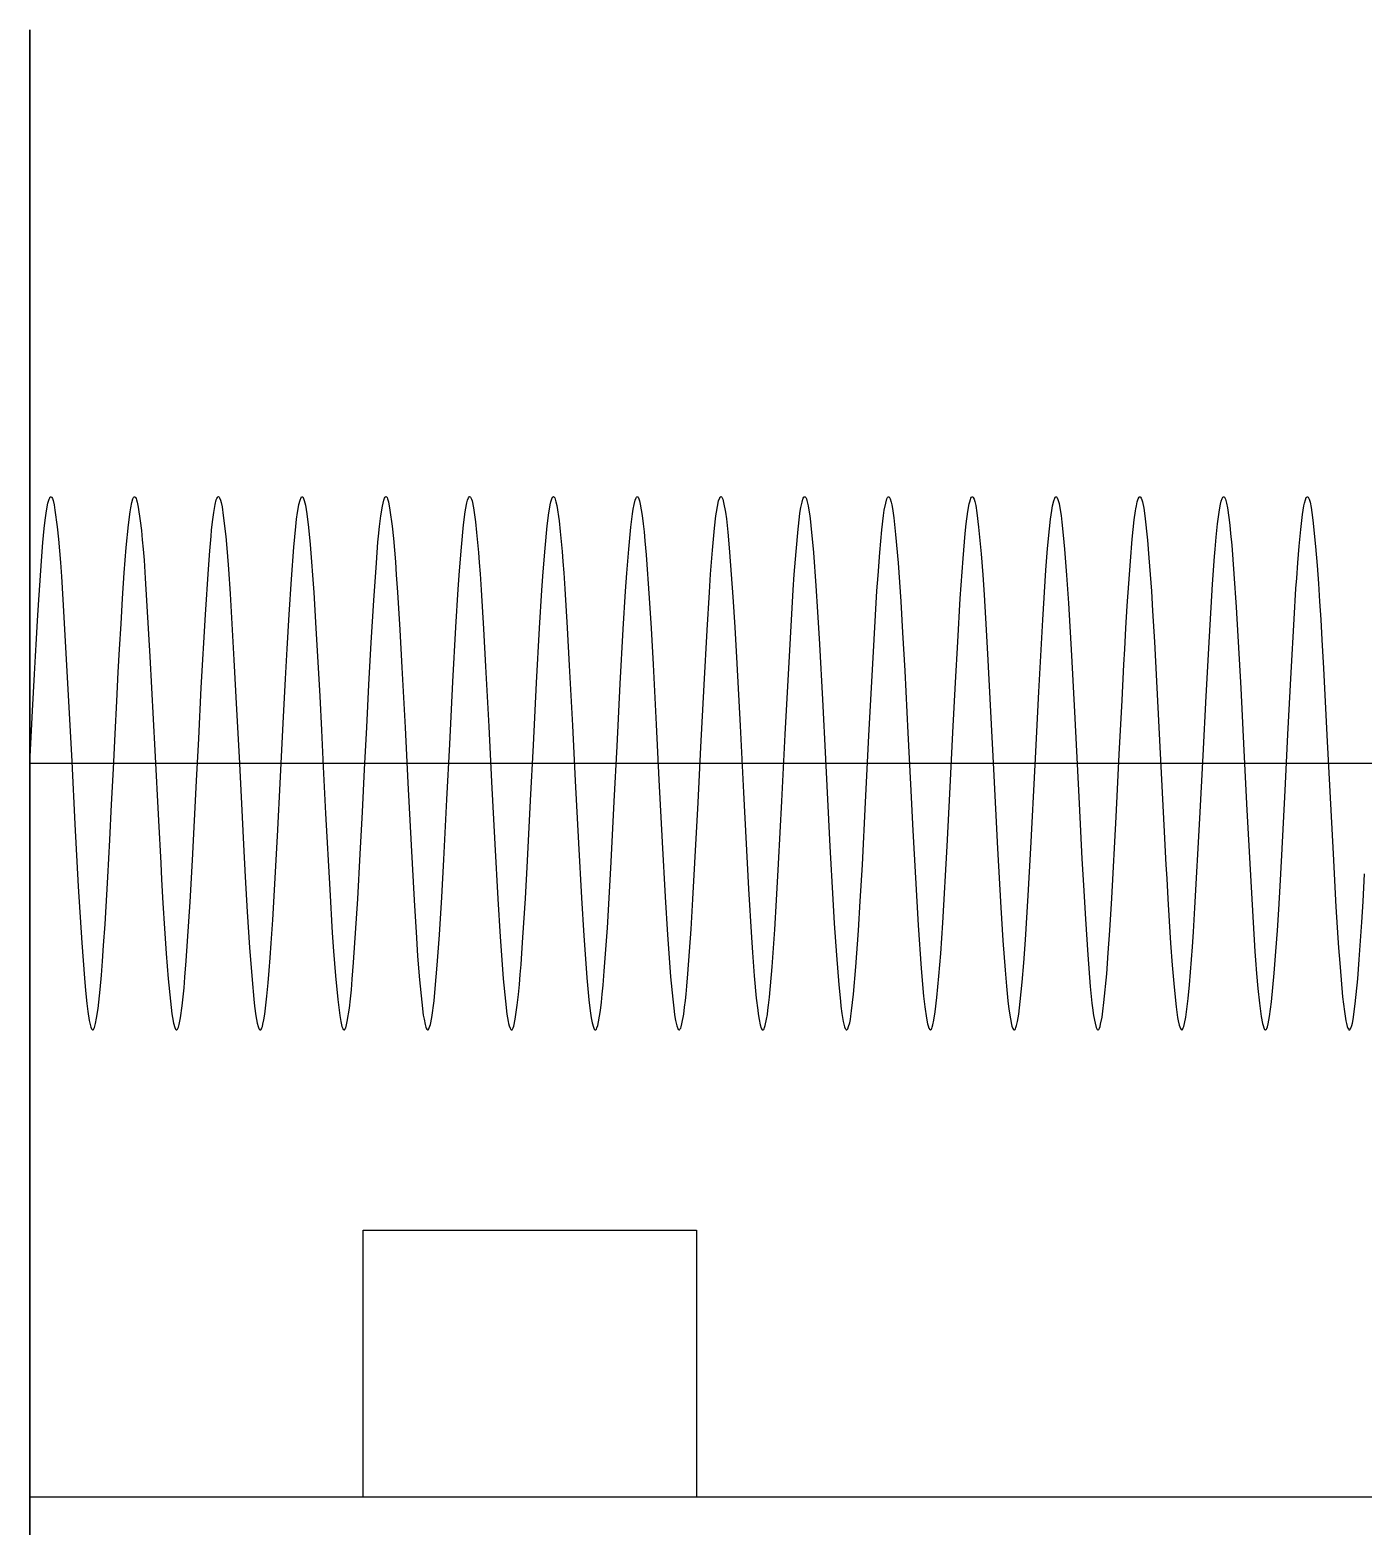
# Model space of a CAD drawing. Extents: x -1 to 557, y 51 to 285.
# Drawn here: x 493.33 to 514.67, y 260.69 to 284.63 of the extents above; entities that cross this region are included whole.
import ezdxf

# ---------------------------------------------------------------- set-up
doc = ezdxf.new("R2010")
doc.units = 0

msp = doc.modelspace()

# ---------------------------------------------------------------- linework, layer by layer
for p, q in [((493.335, 237.696), (493.335, 284.629)), ((493.335, 284.629), (493.335, 272.896)), ((493.6017, 276.937137), (493.623149, 277.05617)), ((493.623149, 277.05617), (493.635284, 277.104323)), ((493.635284, 277.104323), (493.641211, 277.121312)), ((493.641211, 277.121312), (493.651371, 277.144285)), ((493.651371, 277.144285), (493.660402, 277.157437)), ((493.660402, 277.157437), (493.664635, 277.160372)), ((493.664635, 277.160372), (493.672538, 277.161219)), ((493.672538, 277.161219), (493.680722, 277.156788)), ((493.680722, 277.156788), (493.687213, 277.148265)), ((493.687213, 277.148265), (493.693986, 277.134662)), ((493.693986, 277.134662), (493.706404, 277.098275)), ((493.706404, 277.098275), (493.722209, 277.031789)), ((493.722209, 277.031789), (493.73632, 276.947526)), ((493.73632, 276.947526), (493.772134, 276.676977)), ((494.938698, 276.920169), (494.949423, 276.985109)), ((494.949423, 276.985109), (494.966921, 277.070278)), ((494.966921, 277.070278), (494.983572, 277.125373)), ((494.983572, 277.125373), (494.992603, 277.146145)), ((494.992603, 277.146145), (495.002481, 277.158929)), ((495.002481, 277.158929), (495.006714, 277.161469)), ((495.006714, 277.161469), (495.013769, 277.16163)), ((495.013769, 277.16163), (495.019696, 277.158159)), ((495.019696, 277.158159), (495.026187, 277.150228)), ((495.026187, 277.150228), (495.035783, 277.132053)), ((495.035783, 277.132053), (495.042838, 277.112354)), ((495.042838, 277.112354), (495.052998, 277.074745)), ((495.052998, 277.074745), (495.069085, 276.992638)), ((495.069085, 276.992638), (495.101032, 276.777653)), ((496.277729, 276.907474), (496.300024, 277.037254)), ((496.300024, 277.037254), (496.317804, 277.109903)), ((496.317804, 277.109903), (496.32486, 277.129884)), ((496.32486, 277.129884), (496.335302, 277.150797)), ((496.335302, 277.150797), (496.343486, 277.159264)), ((496.343486, 277.159264), (496.350542, 277.161804)), ((496.350542, 277.161804), (496.358162, 277.159828)), ((496.358162, 277.159828), (496.363242, 277.154664)), ((496.363242, 277.154664), (496.369733, 277.143516)), ((496.369733, 277.143516), (496.385255, 277.105066)), ((496.385255, 277.105066), (496.395133, 277.06845)), ((496.395133, 277.06845), (496.40868, 277.000948)), ((496.40868, 277.000948), (496.429846, 276.858338)), ((497.617464, 276.910245), (497.625931, 276.964678)), ((497.625931, 276.964678), (497.640042, 277.037471)), ((497.640042, 277.037471), (497.65754, 277.106943)), ((497.65754, 277.106943), (497.673062, 277.1467)), ((497.673062, 277.1467), (497.681247, 277.157226)), ((497.681247, 277.157226), (497.69056, 277.161178)), ((497.69056, 277.161178), (497.700156, 277.157678)), ((497.700156, 277.157678), (497.708058, 277.148421)), ((497.708058, 277.148421), (497.715396, 277.133548)), ((497.715396, 277.133548), (497.725838, 277.10282)), ((497.725838, 277.10282), (497.743618, 277.027656)), ((497.743618, 277.027656), (497.767042, 276.886844)), ((498.950484, 276.853261), (498.975037, 277.008503)), ((498.975037, 277.008503), (498.997897, 277.108356)), ((498.997897, 277.108356), (499.00975, 277.14043)), ((499.00975, 277.14043), (499.018499, 277.154823)), ((499.018499, 277.154823), (499.025837, 277.160694)), ((499.025837, 277.160694), (499.03261, 277.162105)), ((499.03261, 277.162105), (499.039383, 277.159283)), ((499.039383, 277.159283), (499.044181, 277.154344)), ((499.044181, 277.154344), (499.049543, 277.146131)), ((499.049543, 277.146131), (499.057446, 277.128323)), ((499.057446, 277.128323), (499.071557, 277.080164)), ((499.071557, 277.080164), (499.096675, 276.948152)), ((499.096675, 276.948152), (499.13167, 276.688319)), ((500.299816, 276.917963), (500.308847, 276.975626)), ((500.308847, 276.975626), (500.319853, 277.035412)), ((500.319853, 277.035412), (500.326627, 277.065663)), ((500.326627, 277.065663), (500.337916, 277.10575)), ((500.337916, 277.10575), (500.352309, 277.142332)), ((500.352309, 277.142332), (500.365291, 277.159632)), ((500.365291, 277.159632), (500.370935, 277.16189)), ((500.370935, 277.16189), (500.379402, 277.159632)), ((500.379402, 277.159632), (500.385611, 277.153705)), ((500.385611, 277.153705), (500.392102, 277.143432)), ((500.392102, 277.143432), (500.400851, 277.123056)), ((500.400851, 277.123056), (500.409318, 277.094487)), ((500.409318, 277.094487), (500.43246, 276.982465)), ((500.43246, 276.982465), (500.46531, 276.756919)), ((501.637717, 276.90143), (501.646748, 276.961538)), ((501.646748, 276.961538), (501.65973, 277.032412)), ((501.65973, 277.032412), (501.670173, 277.07772)), ((501.670173, 277.07772), (501.685695, 277.126931)), ((501.685695, 277.126931), (501.699524, 277.154899)), ((501.699524, 277.154899), (501.706579, 277.160685)), ((501.706579, 277.160685), (501.712224, 277.161814)), ((501.712224, 277.161814), (501.719844, 277.158992)), ((501.719844, 277.158992), (501.726335, 277.152275)), ((501.726335, 277.152275), (501.732544, 277.141748)), ((501.732544, 277.141748), (501.74101, 277.121174)), ((501.74101, 277.121174), (501.753146, 277.079602)), ((501.753146, 277.079602), (501.764717, 277.022162)), ((501.764717, 277.022162), (501.802676, 276.776073)), ((502.975647, 276.887385), (502.986936, 276.959267)), ((502.986936, 276.959267), (503.001894, 277.038207)), ((503.001894, 277.038207), (503.019392, 277.1076)), ((503.019392, 277.1076), (503.033785, 277.144848)), ((503.033785, 277.144848), (503.039429, 277.153823)), ((503.039429, 277.153823), (503.048461, 277.16085)), ((503.048461, 277.16085), (503.054669, 277.161697)), ((503.054669, 277.161697), (503.061161, 277.158761)), ((503.061161, 277.158761), (503.066241, 277.153004)), ((503.066241, 277.153004), (503.072449, 277.141602)), ((503.072449, 277.141602), (503.089101, 277.096783)), ((503.089101, 277.096783), (503.101518, 277.04265)), ((503.101518, 277.04265), (503.133014, 276.858709)), ((504.320182, 276.911695), (504.335704, 277.002472)), ((504.335704, 277.002472), (504.356024, 277.092495)), ((504.356024, 277.092495), (504.37465, 277.144994)), ((504.37465, 277.144994), (504.382835, 277.157327)), ((504.382835, 277.157327), (504.388762, 277.161334)), ((504.388762, 277.161334), (504.393559, 277.161899)), ((504.393559, 277.161899), (504.400333, 277.159359)), ((504.400333, 277.159359), (504.407388, 277.152303)), ((504.407388, 277.152303), (504.413597, 277.141805)), ((504.413597, 277.141805), (504.422064, 277.120525)), ((504.422064, 277.120525), (504.435328, 277.070843)), ((504.435328, 277.070843), (504.465244, 276.915514)), ((505.657462, 276.895251), (505.67242, 276.986149)), ((505.67242, 276.986149), (505.690482, 277.074183)), ((505.690482, 277.074183), (505.704876, 277.124102)), ((505.704876, 277.124102), (505.71052, 277.137818)), ((505.71052, 277.137818), (505.718422, 277.151844)), ((505.718422, 277.151844), (505.724349, 277.158138)), ((505.724349, 277.158138), (505.73338, 277.16144)), ((505.73338, 277.16144), (505.741565, 277.158364)), ((505.741565, 277.158364), (505.749467, 277.149333)), ((505.749467, 277.149333), (505.759345, 277.129238)), ((505.759345, 277.129238), (505.768376, 277.100906)), ((505.768376, 277.100906), (505.789542, 277.013031)), ((505.789542, 277.013031), (505.801113, 276.94766)), ((505.801113, 276.94766), (505.810427, 276.885382)), ((506.993868, 276.859128), (507.00685, 276.945564)), ((507.00685, 276.945564), (507.028581, 277.057787)), ((507.028581, 277.057787), (507.048619, 277.12976)), ((507.048619, 277.12976), (507.056804, 277.147963)), ((507.056804, 277.147963), (507.06273, 277.15595)), ((507.06273, 277.15595), (507.06781, 277.159929)), ((507.06781, 277.159929), (507.075995, 277.16134)), ((507.075995, 277.16134), (507.083897, 277.157276)), ((507.083897, 277.157276), (507.091235, 277.147568)), ((507.091235, 277.147568), (507.101395, 277.124793)), ((507.101395, 277.124793), (507.117199, 277.073993)), ((507.117199, 277.073993), (507.127077, 277.03011)), ((507.127077, 277.03011), (507.137519, 276.971317)), ((507.137519, 276.971317), (507.158968, 276.820475)), ((508.344159, 276.925078), (508.365326, 277.046874)), ((508.365326, 277.046874), (508.373228, 277.081119)), ((508.373228, 277.081119), (508.383952, 277.117207)), ((508.383952, 277.117207), (508.39129, 277.135579)), ((508.39129, 277.135579), (508.402861, 277.154488)), ((508.402861, 277.154488), (508.41415, 277.161374)), ((508.41415, 277.161374), (508.420077, 277.160528)), ((508.420077, 277.160528), (508.426286, 277.15573)), ((508.426286, 277.15573), (508.431366, 277.149041)), ((508.431366, 277.149041), (508.436446, 277.139587)), ((508.436446, 277.139587), (508.443784, 277.121327)), ((508.443784, 277.121327), (508.454508, 277.085776)), ((508.454508, 277.085776), (508.468901, 277.020819)), ((508.468901, 277.020819), (508.488375, 276.901487)), ((509.686548, 276.941168), (509.699248, 277.013818)), ((509.699248, 277.013818), (509.717875, 277.094358)), ((509.717875, 277.094358), (509.733115, 277.139491)), ((509.733115, 277.139491), (509.741864, 277.153518)), ((509.741864, 277.153518), (509.748919, 277.15984)), ((509.748919, 277.15984), (509.759644, 277.160404)), ((509.759644, 277.160404), (509.767264, 277.15459)), ((509.767264, 277.15459), (509.774884, 277.142455)), ((509.774884, 277.142455), (509.785608, 277.115587)), ((509.785608, 277.115587), (509.802823, 277.051082)), ((509.802823, 277.051082), (509.822015, 276.950715)), ((509.822015, 276.950715), (509.834997, 276.86299)), ((511.025522, 276.936251), (511.030037, 276.964535)), ((511.030037, 276.964535), (511.039633, 277.017706)), ((511.039633, 277.017706), (511.052897, 277.076464)), ((511.052897, 277.076464), (511.068702, 277.127699)), ((511.068702, 277.127699), (511.082249, 277.154171)), ((511.082249, 277.154171), (511.088457, 277.159618)), ((511.088457, 277.159618), (511.099746, 277.160183)), ((511.099746, 277.160183), (511.108213, 277.153296)), ((511.108213, 277.153296), (511.116397, 277.139552)), ((511.116397, 277.139552), (511.127122, 277.112233)), ((511.127122, 277.112233), (511.136717, 277.076831)), ((511.136717, 277.076831), (511.157037, 276.976052)), ((511.157037, 276.976052), (511.174253, 276.854222)), ((512.364327, 276.916194), (512.380413, 277.016329)), ((512.380413, 277.016329), (512.386058, 277.043677)), ((512.386058, 277.043677), (512.397065, 277.08816)), ((512.397065, 277.08816), (512.411458, 277.131524)), ((512.411458, 277.131524), (512.425569, 277.155936)), ((512.425569, 277.155936), (512.433471, 277.161242)), ((512.433471, 277.161242), (512.44222, 277.160113)), ((512.44222, 277.160113), (512.448147, 277.155089)), ((512.448147, 277.155089), (512.45492, 277.144703)), ((512.45492, 277.144703), (512.464798, 277.120686)), ((512.464798, 277.120686), (512.483142, 277.055372)), ((512.483142, 277.055372), (512.496689, 276.985107)), ((512.496689, 276.985107), (512.520396, 276.828671)), ((513.699181, 276.876529), (513.72063, 277.013647)), ((513.72063, 277.013647), (513.729661, 277.056881)), ((513.729661, 277.056881), (513.745183, 277.113376)), ((513.745183, 277.113376), (513.758165, 277.145854)), ((513.758165, 277.145854), (513.765221, 277.15576)), ((513.765221, 277.15576), (513.771147, 277.160247)), ((513.771147, 277.160247), (513.780461, 277.161094)), ((513.780461, 277.161094), (513.788645, 277.155647)), ((513.788645, 277.155647), (513.796265, 277.144528)), ((513.796265, 277.144528), (513.806143, 277.12116)), ((513.806143, 277.12116), (513.819689, 277.073698)), ((513.819689, 277.073698), (513.838034, 276.987364)), ((513.838034, 276.987364), (513.850452, 276.907083)), ((493.565293, 276.652728), (493.580251, 276.784334)), ((493.580251, 276.784334), (493.6017, 276.937137)), ((494.877738, 276.348582), (494.912734, 276.711965)), ((494.912734, 276.711965), (494.938698, 276.920169)), ((495.101032, 276.777653), (495.118812, 276.620862)), ((496.242733, 276.62484), (496.257973, 276.761227)), ((496.257973, 276.761227), (496.277729, 276.907474)), ((496.429846, 276.858338), (496.468172, 276.523882)), ((497.589525, 276.684022), (497.602789, 276.800345)), ((497.602789, 276.800345), (497.617464, 276.910245)), ((497.767042, 276.886844), (497.793571, 276.667916)), ((498.929881, 276.685133), (498.950484, 276.853261)), ((500.239618, 276.353304), (500.274133, 276.711345)), ((500.274133, 276.711345), (500.299816, 276.917963)), ((500.46531, 276.756919), (500.483655, 276.589324)), ((501.612599, 276.694736), (501.637717, 276.90143)), ((501.802676, 276.776073), (501.821867, 276.605684)), ((502.950247, 276.671697), (502.970003, 276.846347)), ((502.970003, 276.846347), (502.975647, 276.887385)), ((503.133014, 276.858709), (503.149665, 276.725974)), ((503.149665, 276.725974), (503.163212, 276.600171)), ((504.289702, 276.659493), (504.311997, 276.854754)), ((504.311997, 276.854754), (504.320182, 276.911695)), ((504.465244, 276.915514), (504.480484, 276.805222)), ((504.480484, 276.805222), (504.492901, 276.700512)), ((505.627547, 276.642967), (505.64956, 276.838279)), ((505.64956, 276.838279), (505.657462, 276.895251)), ((505.810427, 276.885382), (505.820022, 276.81265)), ((505.820022, 276.81265), (505.832722, 276.699487)), ((506.967904, 276.63282), (506.993868, 276.859128)), ((507.158968, 276.820475), (507.187811, 276.555579)), ((508.301826, 276.574087), (508.318477, 276.729298)), ((508.318477, 276.729298), (508.344159, 276.925078)), ((508.488375, 276.901487), (508.51575, 276.674868)), ((509.650141, 276.649644), (509.667357, 276.801846)), ((509.667357, 276.801846), (509.686548, 276.941168)), ((509.834997, 276.86299), (509.848543, 276.753976)), ((509.848543, 276.753976), (509.870557, 276.546012)), ((510.97475, 276.48361), (511.007178, 276.793605)), ((511.007178, 276.793605), (511.025522, 276.936251)), ((511.174253, 276.854222), (511.217517, 276.466579)), ((512.317478, 276.514601), (512.340056, 276.727828)), ((512.340056, 276.727828), (512.364327, 276.916194)), ((512.520396, 276.828671), (512.535353, 276.70523)), ((512.535353, 276.70523), (512.5489, 276.572628)), ((513.670902, 276.638415), (513.699181, 276.876529)), ((513.850452, 276.907083), (513.865692, 276.785471)), ((513.865692, 276.785471), (513.909069, 276.362158)), ((493.543562, 276.426502), (493.565293, 276.652728)), ((493.772134, 276.676977), (493.792172, 276.479997)), ((493.792172, 276.479997), (493.80854, 276.293146)), ((495.118812, 276.620862), (495.133488, 276.471471)), ((495.133488, 276.471471), (495.146752, 276.32195)), ((496.2131, 276.297567), (496.23342, 276.531506)), ((496.23342, 276.531506), (496.242733, 276.62484)), ((496.468172, 276.523882), (496.490468, 276.275205)), ((497.558621, 276.354773), (497.589525, 276.684022)), ((497.793571, 276.667916), (497.818689, 276.394305)), ((498.904764, 276.434122), (498.913795, 276.530656)), ((498.913795, 276.530656), (498.929881, 276.685133)), ((499.13167, 276.688319), (499.151708, 276.492784)), ((499.151708, 276.492784), (499.168359, 276.305231)), ((500.483655, 276.589324), (500.498895, 276.428661)), ((501.578507, 276.33665), (501.612599, 276.694736)), ((501.821867, 276.605684), (501.837389, 276.445035)), ((502.917397, 276.319933), (502.950247, 276.671697)), ((503.163212, 276.600171), (503.176759, 276.453452)), ((504.256738, 276.303659), (504.289702, 276.659493)), ((504.492901, 276.700512), (504.503908, 276.595661)), ((504.503908, 276.595661), (504.515479, 276.47132)), ((504.515479, 276.47132), (504.531566, 276.274462)), ((505.594979, 276.287096), (505.627547, 276.642967)), ((505.832722, 276.699487), (505.872544, 276.270371)), ((506.934884, 276.270582), (506.967904, 276.63282)), ((507.187811, 276.555579), (507.226165, 276.103536)), ((508.267564, 276.172505), (508.301826, 276.574087)), ((508.51575, 276.674868), (508.556305, 276.245752)), ((509.620395, 276.331329), (509.650141, 276.649644)), ((509.870557, 276.546012), (509.890595, 276.321885)), ((510.944242, 276.127559), (510.97475, 276.48361)), ((511.217517, 276.466579), (511.241789, 276.18469)), ((512.29998, 276.320068), (512.317478, 276.514601)), ((512.5489, 276.572628), (512.565551, 276.38823)), ((513.64522, 276.371642), (513.670902, 276.638415)), ((493.519573, 276.134975), (493.543562, 276.426502)), ((493.80854, 276.293146), (493.823498, 276.106168)), ((494.84548, 275.941451), (494.877738, 276.348582)), ((495.146752, 276.32195), (495.160581, 276.14472)), ((496.190522, 275.999459), (496.2131, 276.297567)), ((496.490468, 276.275205), (496.51107, 276.004136)), ((497.51959, 275.842015), (497.558621, 276.354773)), ((497.818689, 276.394305), (497.87677, 275.629416)), ((498.878517, 276.103863), (498.904764, 276.434122)), ((499.168359, 276.305231), (499.183317, 276.117545)), ((500.209194, 275.973247), (500.239618, 276.353304)), ((500.498895, 276.428661), (500.512724, 276.267862)), ((500.512724, 276.267862), (500.525424, 276.106976)), ((501.548309, 275.956576), (501.578507, 276.33665)), ((501.837389, 276.445035), (501.851218, 276.284247)), ((501.851218, 276.284247), (501.863918, 276.123369)), ((502.887453, 275.939836), (502.917397, 276.319933)), ((503.176759, 276.453452), (503.195103, 276.229839)), ((503.195103, 276.229839), (503.244661, 275.538821)), ((504.22702, 275.923543), (504.256738, 276.303659)), ((504.531566, 276.274462), (504.583551, 275.557082)), ((505.566107, 275.916773), (505.594979, 276.287096)), ((505.872544, 276.270371), (505.912619, 275.736288)), ((506.906238, 275.900239), (506.934884, 276.270582)), ((508.556305, 276.245752), (508.581705, 275.91203)), ((509.593584, 275.984255), (509.620395, 276.331329)), ((509.890595, 276.321885), (509.922486, 275.904854)), ((512.290384, 276.203663), (512.29998, 276.320068)), ((512.565551, 276.38823), (512.601422, 275.925208)), ((513.623489, 276.104499), (513.64522, 276.371642)), ((513.909069, 276.362158), (513.933622, 276.058448)), ((493.496713, 275.822352), (493.519573, 276.134975)), ((493.823498, 276.106168), (493.839303, 275.882219)), ((495.160581, 276.14472), (495.180337, 275.86004)), ((496.143222, 275.274369), (496.190522, 275.999459)), ((496.51107, 276.004136), (496.537316, 275.609144)), ((498.837397, 275.50288), (498.878517, 276.103863)), ((499.183317, 276.117545), (499.198275, 275.910261)), ((500.525424, 276.106976), (500.538406, 275.926247)), ((501.863918, 276.123369), (501.877182, 275.942645)), ((507.226165, 276.103536), (507.26943, 275.485518)), ((508.222917, 275.533422), (508.267564, 276.172505)), ((510.918278, 275.771121), (510.944242, 276.127559)), ((511.241789, 276.18469), (511.261826, 275.917406)), ((512.259284, 275.762956), (512.290384, 276.203663)), ((513.605427, 275.857518), (513.623489, 276.104499)), ((513.933622, 276.058448), (513.954225, 275.770988)), ((493.476111, 275.510985), (493.496713, 275.822352)), ((493.839303, 275.882219), (493.862163, 275.518649)), ((494.817823, 275.534018), (494.84548, 275.941451)), ((495.180337, 275.86004), (495.256029, 274.60641)), ((497.482704, 275.277139), (497.51959, 275.842015)), ((499.198275, 275.910261), (499.216901, 275.632061)), ((500.188874, 275.682237), (500.209194, 275.973247)), ((500.538406, 275.926247), (500.555339, 275.673043)), ((501.528271, 275.665557), (501.548309, 275.956576)), ((501.877182, 275.942645), (501.894398, 275.689447)), ((502.867415, 275.648809), (502.887453, 275.939836)), ((504.206982, 275.632513), (504.22702, 275.923543)), ((505.549456, 275.673297), (505.566107, 275.916773)), ((506.889587, 275.65676), (506.906238, 275.900239)), ((508.581705, 275.91203), (508.603436, 275.591127)), ((509.542333, 275.192255), (509.593584, 275.984255)), ((509.922486, 275.904854), (509.952006, 275.455794)), ((510.895135, 275.414497), (510.918278, 275.771121)), ((511.261826, 275.917406), (511.280171, 275.649995)), ((512.207806, 274.922177), (512.259284, 275.762956)), ((512.601422, 275.925208), (512.635486, 275.396541)), ((513.59442, 275.695195), (513.605427, 275.857518)), ((513.954225, 275.770988), (513.973134, 275.483412)), ((493.455791, 275.179958), (493.476111, 275.510985)), ((493.862163, 275.518649), (493.949539, 273.983599)), ((494.792705, 275.126453), (494.817823, 275.534018)), ((496.537316, 275.609144), (496.599998, 274.553454)), ((497.87677, 275.629416), (497.912245, 275.057885)), ((499.216901, 275.632061), (499.253647, 275.030795)), ((500.151762, 275.075838), (500.188874, 275.682237)), ((500.555339, 275.673043), (500.593665, 275.049403)), ((501.491272, 275.059149), (501.528271, 275.665557)), ((501.894398, 275.689447), (501.932865, 275.065818)), ((502.830529, 275.042396), (502.867415, 275.648809)), ((503.244661, 275.538821), (503.273815, 275.05947)), ((504.170237, 275.026088), (504.206982, 275.632513)), ((504.583551, 275.557082), (504.612931, 275.075989)), ((505.503144, 274.895637), (505.549456, 275.673297)), ((505.912619, 275.736288), (505.939148, 275.319892)), ((506.843444, 274.879089), (506.889587, 275.65676)), ((508.180809, 274.836918), (508.222917, 275.533422)), ((508.603436, 275.591127), (508.626296, 275.217019)), ((511.280171, 275.649995), (511.299644, 275.334584)), ((513.564194, 275.203787), (513.59442, 275.695195)), ((496.077803, 274.104119), (496.143222, 275.274369)), ((497.450784, 274.727503), (497.482704, 275.277139)), ((498.796729, 274.826411), (498.837397, 275.50288)), ((505.939148, 275.319892), (505.969036, 274.803804)), ((507.26943, 275.485518), (507.299204, 274.989696)), ((509.952006, 275.455794), (510.000689, 274.620685)), ((510.873687, 275.05776), (510.895135, 275.414497)), ((511.299644, 275.334584), (511.327584, 274.839251)), ((512.635486, 275.396541), (512.7094, 274.096211)), ((513.973134, 275.483412), (513.990631, 275.195757)), ((493.438858, 274.886743), (493.455791, 275.179958)), ((494.769845, 274.724651), (494.792705, 275.126453)), ((497.912245, 275.057885), (497.94281, 274.514162)), ((499.253647, 275.030795), (499.286949, 274.42973)), ((500.103502, 274.199214), (500.151762, 275.075838)), ((500.593665, 275.049403), (500.627193, 274.446001)), ((501.443125, 274.182519), (501.491272, 275.059149)), ((501.932865, 275.065818), (501.966449, 274.462419)), ((502.782466, 274.165761), (502.830529, 275.042396)), ((503.273815, 275.05947), (503.306073, 274.478793)), ((504.612931, 275.075989), (504.645273, 274.495314)), ((508.626296, 275.217019), (508.658131, 274.644749)), ((509.47855, 274.039595), (509.542333, 275.192255)), ((510.854495, 274.722195), (510.873687, 275.05776)), ((513.516611, 274.35135), (513.564194, 275.203787)), ((513.990631, 275.195757), (514.009258, 274.872709)), ((493.423336, 274.608574), (493.438858, 274.886743)), ((498.759927, 274.149713), (498.796729, 274.826411)), ((504.122259, 274.14945), (504.170237, 275.026088)), ((505.421243, 273.354197), (505.503144, 274.895637)), ((505.969036, 274.803804), (506.016731, 273.914367)), ((506.761628, 273.337649), (506.843444, 274.879089)), ((507.299204, 274.989696), (507.333014, 274.375203)), ((508.145334, 274.186732), (508.180809, 274.836918)), ((511.327584, 274.839251), (511.421874, 273.054191)), ((512.155736, 273.970592), (512.207806, 274.922177)), ((514.009258, 274.872709), (514.033811, 274.420206)), ((493.408096, 274.324266), (493.423336, 274.608574)), ((494.749807, 274.354816), (494.769845, 274.724651)), ((495.256029, 274.60641), (495.335333, 273.10004)), ((496.599998, 274.553454), (496.642303, 273.754385)), ((497.42482, 274.248344), (497.450784, 274.727503)), ((508.658131, 274.644749), (508.754425, 272.802419)), ((510.000689, 274.620685), (510.04799, 273.721862)), ((510.841231, 274.47704), (510.854495, 274.722195)), ((493.392573, 274.030146), (493.408096, 274.324266)), ((494.725536, 273.891362), (494.749807, 274.354816)), ((497.94281, 274.514162), (497.971625, 273.970346)), ((499.286949, 274.42973), (499.337043, 273.468039)), ((500.627193, 274.446001), (500.677344, 273.484313)), ((501.966449, 274.462419), (502.016656, 273.500731)), ((503.306073, 274.478793), (503.356365, 273.51711)), ((504.645273, 274.495314), (504.697569, 273.494624)), ((507.333014, 274.375203), (507.384576, 273.382922)), ((510.811231, 273.903714), (510.841231, 274.47704)), ((513.464711, 273.354141), (513.516611, 274.35135)), ((514.033811, 274.420206), (514.089607, 273.344956)), ((496.035752, 273.291074), (496.077803, 274.104119)), ((497.388216, 273.539027), (497.42482, 274.248344)), ((498.725045, 273.472911), (498.759927, 274.149713)), ((500.052081, 273.201983), (500.103502, 274.199214)), ((501.391732, 273.185285), (501.443125, 274.182519)), ((502.731102, 273.168524), (502.782466, 274.165761)), ((504.070951, 273.15221), (504.122259, 274.14945)), ((508.104355, 273.390795), (508.145334, 274.186732)), ((512.7094, 274.096211), (512.760651, 273.099129)), ((493.377333, 273.735007), (493.392573, 274.030146)), ((493.949539, 273.983599), (494.003838, 272.922689)), ((494.699007, 273.370033), (494.725536, 273.891362)), ((497.971625, 273.970346), (497.999283, 273.426476)), ((506.016731, 273.914367), (506.064906, 272.967763)), ((509.418522, 272.871255), (509.47855, 274.039595)), ((510.767176, 273.035413), (510.811231, 273.903714)), ((512.107109, 273.018821), (512.155736, 273.970592)), ((493.361529, 273.423318), (493.377333, 273.735007)), ((496.642303, 273.754385), (496.680911, 272.992953)), ((510.04799, 273.721862), (510.122779, 272.251672)), ((493.335, 272.896), (493.361529, 273.423318)), ((494.670757, 272.807536), (494.699007, 273.370033)), ((497.344979, 272.681936), (497.388216, 273.539027)), ((497.999283, 273.426476), (498.028888, 272.838636)), ((498.690981, 272.796069), (498.725045, 273.472911)), ((499.337043, 273.468039), (499.381747, 272.582683)), ((500.677344, 273.484313), (500.722048, 272.598957)), ((502.016656, 273.500731), (502.061389, 272.615378)), ((503.356365, 273.51711), (503.401069, 272.631757)), ((504.697569, 273.494624), (504.751671, 272.429694)), ((505.367141, 272.289267), (505.421243, 273.354197)), ((507.384576, 273.382922), (507.426035, 272.560541)), ((508.060188, 272.514403), (508.104355, 273.390795)), ((513.419583, 272.460129), (513.464711, 273.354141)), ((496.0018, 272.617452), (496.035752, 273.291074)), ((500.007377, 272.31663), (500.052081, 273.201983)), ((501.347028, 272.299932), (501.391732, 273.185285)), ((502.686398, 272.283171), (502.731102, 273.168524)), ((504.026219, 272.266857), (504.070951, 273.15221)), ((506.707526, 272.272709), (506.761628, 273.337649)), ((514.089607, 273.344956), (514.13496, 272.446759)), ((493.335, 272.896), (554.134, 272.896)), ((493.335, 272.896), (493.335, 261.162)), ((494.003838, 272.922689), (494.054751, 271.923617)), ((495.335333, 273.10004), (495.391975, 271.98254)), ((496.680911, 272.992953), (496.718108, 272.254581)), ((506.064906, 272.967763), (506.136817, 271.565253)), ((510.716517, 272.038303), (510.767176, 273.035413)), ((511.421874, 273.054191), (511.48004, 271.907981)), ((512.055858, 272.010751), (512.107109, 273.018821)), ((512.760651, 273.099129), (512.808883, 272.147335)), ((494.642111, 272.238853), (494.670757, 272.807536)), ((497.296155, 271.730145), (497.344979, 272.681936)), ((498.028888, 272.838636), (498.066847, 272.092754)), ((498.656775, 272.119236), (498.690981, 272.796069)), ((508.754425, 272.802419), (508.81959, 271.535519)), ((509.349744, 271.536975), (509.418522, 272.871255)), ((495.969599, 271.982927), (496.0018, 272.617452)), ((499.381747, 272.582683), (499.433196, 271.585454)), ((500.722048, 272.598957), (500.773469, 271.601726)), ((502.061389, 272.615378), (502.112753, 271.618144)), ((503.401069, 272.631757), (503.452405, 271.63452)), ((504.751671, 272.429694), (504.833628, 270.888264)), ((507.426035, 272.560541), (507.463683, 271.823244)), ((508.011476, 271.572298), (508.060188, 272.514403)), ((513.365961, 271.424869), (513.419583, 272.460129)), ((514.13496, 272.446759), (514.186804, 271.44955)), ((494.612788, 271.669501), (494.642111, 272.238853)), ((496.718108, 272.254581), (496.752031, 271.596676)), ((499.957226, 271.354939), (500.007377, 272.31663)), ((501.296849, 271.338244), (501.347028, 272.299932)), ((502.636162, 271.321485), (502.686398, 272.283171)), ((503.975927, 271.305174), (504.026219, 272.266857)), ((505.314817, 271.288577), (505.367141, 272.289267)), ((506.655145, 271.272029), (506.707526, 272.272709)), ((510.122779, 272.251672), (510.168583, 271.36865)), ((494.054751, 271.923617), (494.10905, 270.924732)), ((495.391975, 271.98254), (495.427648, 271.29943)), ((495.93624, 271.348461), (495.969599, 271.982927)), ((498.066847, 272.092754), (498.132096, 270.875594)), ((498.621441, 271.442456), (498.656775, 272.119236)), ((510.645708, 270.737783), (510.716517, 272.038303)), ((511.9774, 270.583161), (512.055858, 272.010751)), ((512.808883, 272.147335), (512.859316, 271.19566)), ((497.220548, 270.391625), (497.296155, 271.730145)), ((507.463683, 271.823244), (507.50438, 271.066028)), ((511.48004, 271.907981), (511.513399, 271.270394)), ((494.5807, 271.07506), (494.612788, 271.669501)), ((496.752031, 271.596676), (496.779971, 271.079956)), ((498.581281, 270.725573), (498.621441, 271.442456)), ((499.433196, 271.585454), (499.481484, 270.70883)), ((500.773469, 271.601726), (500.821672, 270.725099)), ((502.112753, 271.618144), (502.160872, 270.741512)), ((503.452405, 271.63452), (503.500411, 270.757882)), ((506.136817, 271.565253), (506.183129, 270.720433)), ((507.940949, 270.344808), (508.011476, 271.572298)), ((508.81959, 271.535519), (508.872309, 270.591134)), ((509.308173, 270.778684), (509.349744, 271.536975)), ((514.186804, 271.44955), (514.234358, 270.597107)), ((495.427648, 271.29943), (495.442041, 271.034844)), ((495.898338, 270.677306), (495.93624, 271.348461)), ((499.923896, 270.753877), (499.957226, 271.354939)), ((501.263293, 270.734845), (501.296849, 271.338244)), ((502.603904, 270.740808), (502.636162, 271.321485)), ((503.943613, 270.724499), (503.975927, 271.305174)), ((505.282446, 270.707905), (505.314817, 271.288577)), ((506.62269, 270.691363), (506.655145, 271.272029)), ((510.168583, 271.36865), (510.192008, 270.944854)), ((511.513399, 271.270394), (511.525252, 271.052358)), ((513.338868, 270.927704), (513.365961, 271.424869)), ((494.536475, 270.324688), (494.5807, 271.07506)), ((495.442041, 271.034844), (495.463772, 270.657824)), ((496.779971, 271.079956), (496.812568, 270.518625)), ((507.50438, 271.066028), (507.549846, 270.304985)), ((511.525252, 271.052358), (511.543879, 270.725254)), ((512.859316, 271.19566), (512.908197, 270.349951)), ((514.666863, 270.683633), (514.691699, 271.125514)), ((494.10905, 270.924732), (494.164394, 270.021348)), ((498.132096, 270.875594), (498.173414, 270.183349)), ((498.514168, 269.708093), (498.581281, 270.725573)), ((499.887094, 270.152614), (499.923896, 270.753877)), ((500.821672, 270.725099), (500.858728, 270.118694)), ((501.224883, 270.111208), (501.263293, 270.734845)), ((502.160872, 270.741512), (502.197815, 270.135102)), ((502.574807, 270.261454), (502.603904, 270.740808)), ((503.500411, 270.757882), (503.537241, 270.151463)), ((503.91429, 270.243401), (503.943613, 270.724499)), ((504.833628, 270.888264), (504.879997, 270.110607)), ((506.183129, 270.720433), (506.206554, 270.332197)), ((509.264683, 270.07421), (509.308173, 270.778684)), ((510.192008, 270.944854), (510.224266, 270.401594)), ((510.61503, 270.22286), (510.645708, 270.737783)), ((511.543879, 270.725254), (511.565046, 270.372087)), ((513.317419, 270.557189), (513.338868, 270.927704)), ((495.463772, 270.657824), (495.488608, 270.254235)), ((495.836221, 269.735034), (495.898338, 270.677306)), ((496.812568, 270.518625), (496.849821, 269.948043)), ((499.481484, 270.70883), (499.518681, 270.102437)), ((505.253885, 270.239377), (505.282446, 270.707905)), ((506.594044, 270.222841), (506.62269, 270.691363)), ((508.872309, 270.591134), (508.905583, 270.059329)), ((511.95454, 270.201377), (511.9774, 270.583161)), ((513.296535, 270.221613), (513.317419, 270.557189)), ((514.234358, 270.597107), (514.264528, 270.105696)), ((514.647108, 270.354331), (514.666863, 270.683633)), ((494.514462, 269.982522), (494.536475, 270.324688)), ((495.488608, 270.254235), (495.515983, 269.850821)), ((497.197405, 270.020246), (497.220548, 270.391625)), ((502.52539, 269.570425), (502.574807, 270.261454)), ((503.862474, 269.52601), (503.91429, 270.243401)), ((506.206554, 270.332197), (506.241154, 269.824999)), ((507.549846, 270.304985), (507.597908, 269.614343)), ((507.909227, 269.85489), (507.940949, 270.344808)), ((510.224266, 270.401594), (510.262761, 269.831099)), ((511.565046, 270.372087), (511.587906, 270.019027)), ((512.908197, 270.349951), (512.938225, 269.88501)), ((514.627635, 270.05609), (514.647108, 270.354331)), ((494.164394, 270.021348), (494.20605, 269.456032)), ((497.181036, 269.783798), (497.197405, 270.020246)), ((498.173414, 270.183349), (498.193452, 269.890112)), ((499.518681, 270.102437), (499.539001, 269.811429)), ((499.868467, 269.874416), (499.887094, 270.152614)), ((500.858728, 270.118694), (500.878766, 269.827681)), ((501.207667, 269.85801), (501.224883, 270.111208)), ((502.197815, 270.135102), (502.217853, 269.84408)), ((503.537241, 270.151463), (503.557279, 269.860436)), ((504.879997, 270.110607), (504.896648, 269.867137)), ((505.211015, 269.638365), (505.253885, 270.239377)), ((506.552332, 269.638879), (506.594044, 270.222841)), ((508.905583, 270.059329), (508.939958, 269.584781)), ((509.238718, 269.702481), (509.264683, 270.07421)), ((510.591041, 269.863634), (510.61503, 270.22286)), ((511.587906, 270.019027), (511.613588, 269.666156)), ((511.938736, 269.960235), (511.95454, 270.201377)), ((513.273957, 269.886155), (513.296535, 270.221613)), ((514.264528, 270.105696), (514.275535, 269.94337)), ((514.606468, 269.757968), (514.627635, 270.05609)), ((494.496682, 269.732936), (494.514462, 269.982522)), ((495.515983, 269.850821), (495.547874, 269.447749)), ((496.849821, 269.948043), (496.888909, 269.434407)), ((497.165796, 269.583355), (497.181036, 269.783798)), ((498.193452, 269.890112), (498.224186, 269.49576)), ((499.539001, 269.811429), (499.569594, 269.431383)), ((499.853227, 269.667135), (499.868467, 269.874416)), ((500.878766, 269.827681), (500.909076, 269.447615)), ((501.194403, 269.677281), (501.207667, 269.85801)), ((502.217853, 269.84408), (502.247938, 269.463992)), ((503.557279, 269.860436), (503.587138, 269.480331)), ((504.896648, 269.867137), (504.925633, 269.496819)), ((506.241154, 269.824999), (506.278887, 269.350005)), ((507.881569, 269.491992), (507.909227, 269.85489)), ((510.262761, 269.831099), (510.30309, 269.326235)), ((510.565359, 269.529305), (510.591041, 269.863634)), ((511.92406, 269.756538), (511.938736, 269.960235)), ((512.938225, 269.88501), (512.948103, 269.749033)), ((513.247146, 269.536905), (513.273957, 269.886155)), ((514.275535, 269.94337), (514.293597, 269.696389)), ((494.479184, 269.508296), (494.496682, 269.732936)), ((495.816465, 269.471794), (495.836221, 269.735034)), ((497.148863, 269.383037), (497.165796, 269.583355)), ((498.493848, 269.439945), (498.514168, 269.708093)), ((499.83827, 269.479455), (499.853227, 269.667135)), ((501.181703, 269.516398), (501.194403, 269.677281)), ((502.507328, 269.346809), (502.52539, 269.570425)), ((503.846387, 269.329149), (503.862474, 269.52601)), ((505.168654, 269.155379), (505.211015, 269.638365)), ((506.514571, 269.204381), (506.552332, 269.638879)), ((507.597908, 269.614343), (507.636488, 269.171935)), ((508.939958, 269.584781), (508.961125, 269.332528)), ((509.2136, 269.393245), (509.238718, 269.702481)), ((510.520966, 269.069134), (510.565359, 269.529305)), ((511.613588, 269.666156), (511.643729, 269.313658)), ((511.890758, 269.349455), (511.908256, 269.552929)), ((511.908256, 269.552929), (511.92406, 269.756538)), ((512.948103, 269.749033), (512.965036, 269.531304)), ((512.965036, 269.531304), (512.985921, 269.293972)), ((513.203204, 269.082395), (513.247146, 269.536905)), ((514.293597, 269.696389), (514.315328, 269.429238)), ((514.581633, 269.448876), (514.606468, 269.757968)), ((494.20605, 269.456032), (494.223266, 269.261485)), ((494.4583, 269.275014), (494.479184, 269.508296)), ((495.547874, 269.447749), (495.582221, 269.089053)), ((495.787961, 269.161728), (495.802072, 269.303996)), ((495.802072, 269.303996), (495.816465, 269.471794)), ((496.888909, 269.434407), (496.917865, 269.122385)), ((497.128543, 269.171822), (497.148863, 269.383037)), ((498.224186, 269.49576), (498.259971, 269.114647)), ((498.479173, 269.271199), (498.493848, 269.439945)), ((499.569594, 269.431383), (499.604336, 269.073367)), ((499.801299, 269.095345), (499.821619, 269.291907)), ((499.821619, 269.291907), (499.83827, 269.479455)), ((500.909076, 269.447615), (500.943366, 269.089551)), ((501.152634, 269.194949), (501.167874, 269.35561)), ((501.167874, 269.35561), (501.181703, 269.516398)), ((502.247938, 269.463992), (502.280986, 269.112247)), ((502.493781, 269.200076), (502.507328, 269.346809)), ((503.587138, 269.480331), (503.620299, 269.124517)), ((503.834816, 269.204802), (503.846387, 269.329149)), ((504.925633, 269.496819), (504.958399, 269.140968)), ((506.278887, 269.350005), (506.304005, 269.089144)), ((507.849283, 269.148161), (507.881569, 269.491992)), ((508.961125, 269.332528), (508.984267, 269.098422)), ((509.183233, 269.087785), (509.2136, 269.393245)), ((510.30309, 269.326235), (510.329337, 269.056964)), ((511.643729, 269.313658), (511.676495, 269.000736)), ((511.869591, 269.135079), (511.890758, 269.349455)), ((512.985921, 269.293972), (513.011039, 269.057066)), ((514.315328, 269.429238), (514.34101, 269.162445)), ((514.541218, 269.048047), (514.581633, 269.448876)), ((494.223266, 269.261485), (494.245279, 269.051461)), ((494.245279, 269.051461), (494.261648, 268.923321)), ((494.425054, 268.975331), (494.4583, 269.275014)), ((495.582221, 269.089053), (495.606492, 268.88817)), ((495.77131, 269.013968), (495.787961, 269.161728)), ((496.917865, 269.122385), (496.930847, 269.009883)), ((497.09256, 268.881531), (497.128543, 269.171822)), ((498.259971, 269.114647), (498.291665, 268.862795)), ((498.447, 268.978512), (498.46478, 269.128973)), ((498.46478, 269.128973), (498.479173, 269.271199)), ((499.604336, 269.073367), (499.6303, 268.866789)), ((499.764638, 268.828761), (499.801299, 269.095345)), ((500.943366, 269.089551), (500.968766, 268.882891)), ((501.134007, 269.027368), (501.152634, 269.194949)), ((502.280986, 269.112247), (502.301024, 268.937619)), ((502.463866, 268.941513), (502.480517, 269.07427)), ((502.480517, 269.07427), (502.493781, 269.200076)), ((503.620299, 269.124517), (503.642877, 268.929281)), ((503.811674, 268.995216), (503.823809, 269.099937)), ((503.823809, 269.099937), (503.834816, 269.204802)), ((504.958399, 269.140968), (504.980412, 268.945682)), ((505.155107, 269.027992), (505.168654, 269.155379)), ((506.304005, 269.089144), (506.312754, 269.012973)), ((506.484345, 268.935167), (506.514571, 269.204381)), ((507.636488, 269.171935), (507.655679, 269.002128)), ((507.821907, 268.917859), (507.849283, 269.148161)), ((508.984267, 269.098422), (509.000918, 268.960963)), ((509.157551, 268.88327), (509.183233, 269.087785)), ((510.329337, 269.056964), (510.338368, 268.983095)), ((510.504597, 268.928012), (510.520966, 269.069134)), ((511.829459, 268.833604), (511.869591, 269.135079)), ((513.011039, 269.057066), (513.038979, 268.847183)), ((513.172752, 268.844784), (513.203204, 269.082395)), ((514.34101, 269.162445), (514.369289, 268.922545)), ((514.507013, 268.799779), (514.541218, 269.048047)), ((494.261648, 268.923321), (494.283943, 268.782873)), ((494.386954, 268.73441), (494.402759, 268.817041)), ((494.402759, 268.817041), (494.425054, 268.975331)), ((495.606492, 268.88817), (495.616088, 268.827033)), ((495.616088, 268.827033), (495.633585, 268.737498)), ((495.723332, 268.718448), (495.743652, 268.823028)), ((495.743652, 268.823028), (495.77131, 269.013968)), ((496.930847, 269.009883), (496.951731, 268.857966)), ((496.951731, 268.857966), (496.973744, 268.738659)), ((497.078731, 268.791091), (497.09256, 268.881531)), ((498.291665, 268.862795), (498.308316, 268.765973)), ((498.41302, 268.765767), (498.447, 268.978512)), ((499.6303, 268.866789), (499.641307, 268.801399)), ((499.743754, 268.718742), (499.764638, 268.828761)), ((500.968766, 268.882891), (500.977515, 268.825202)), ((500.977515, 268.825202), (500.988239, 268.765368)), ((501.100564, 268.801904), (501.134007, 269.027368)), ((502.301024, 268.937619), (502.306668, 268.896592)), ((502.306668, 268.896592), (502.317957, 268.824744)), ((502.317957, 268.824744), (502.333479, 268.745894)), ((502.433104, 268.7574), (502.463866, 268.941513)), ((503.642877, 268.929281), (503.651061, 268.872359)), ((503.651061, 268.872359), (503.666866, 268.781661)), ((503.767619, 268.730142), (503.796434, 268.884904)), ((503.796434, 268.884904), (503.811674, 268.995216)), ((504.980412, 268.945682), (504.988314, 268.888724)), ((504.988314, 268.888724), (505.003554, 268.797888)), ((505.123216, 268.802039), (505.135352, 268.875917)), ((505.135352, 268.875917), (505.14523, 268.946083)), ((505.14523, 268.946083), (505.155107, 269.027992)), ((506.312754, 269.012973), (506.329405, 268.891265)), ((506.329405, 268.891265), (506.350571, 268.766811)), ((506.46346, 268.796642), (506.472773, 268.852355)), ((506.472773, 268.852355), (506.484345, 268.935167)), ((507.655679, 269.002128), (507.681361, 268.818929)), ((507.681361, 268.818929), (507.698294, 268.730343)), ((507.801305, 268.786276), (507.821907, 268.917859)), ((509.000918, 268.960963), (509.023496, 268.810225)), ((509.023496, 268.810225), (509.041276, 268.719485)), ((509.138078, 268.766492), (509.157551, 268.88327)), ((510.338368, 268.983095), (510.355866, 268.861994)), ((510.355866, 268.861994), (510.378161, 268.740814)), ((510.468472, 268.721786), (510.490768, 268.832231)), ((510.490768, 268.832231), (510.504597, 268.928012)), ((511.676495, 269.000736), (511.69992, 268.828513)), ((511.69992, 268.828513), (511.709233, 268.777998)), ((511.811397, 268.731931), (511.829459, 268.833604)), ((513.038979, 268.847183), (513.059581, 268.732635)), ((513.151303, 268.728458), (513.172752, 268.844784)), ((514.369289, 268.922545), (514.392149, 268.776885)), ((494.283943, 268.782873), (494.302288, 268.698415)), ((494.302288, 268.698415), (494.309908, 268.673495)), ((494.309908, 268.673495), (494.321479, 268.64674)), ((494.321479, 268.64674), (494.330228, 268.635084)), ((494.330228, 268.635084), (494.336437, 268.631105)), ((494.336437, 268.631105), (494.344903, 268.631339)), ((494.344903, 268.631339), (494.351394, 268.636165)), ((494.351394, 268.636165), (494.35845, 268.646241)), ((494.35845, 268.646241), (494.36861, 268.668056)), ((494.36861, 268.668056), (494.37623, 268.691594)), ((494.37623, 268.691594), (494.386954, 268.73441)), ((495.633585, 268.737498), (495.652494, 268.669034)), ((495.652494, 268.669034), (495.66463, 268.643041)), ((495.66463, 268.643041), (495.67479, 268.632966)), ((495.67479, 268.632966), (495.684385, 268.631555)), ((495.684385, 268.631555), (495.692005, 268.636098)), ((495.692005, 268.636098), (495.697367, 268.642928)), ((495.697367, 268.642928), (495.703012, 268.65354)), ((495.703012, 268.65354), (495.711196, 268.674481)), ((495.711196, 268.674481), (495.723332, 268.718448)), ((496.973744, 268.738659), (496.987009, 268.685864)), ((496.987009, 268.685864), (496.999991, 268.651204)), ((496.999991, 268.651204), (497.004789, 268.642258)), ((497.004789, 268.642258), (497.012409, 268.633594)), ((497.012409, 268.633594), (497.018618, 268.631336)), ((497.018618, 268.631336), (497.028213, 268.634412)), ((497.028213, 268.634412), (497.038938, 268.646378)), ((497.038938, 268.646378), (497.047122, 268.66303)), ((497.047122, 268.66303), (497.054178, 268.683293)), ((497.054178, 268.683293), (497.064338, 268.720964)), ((497.064338, 268.720964), (497.078731, 268.791091)), ((498.308316, 268.765973), (498.327789, 268.683917)), ((498.327789, 268.683917), (498.339925, 268.653456)), ((498.339925, 268.653456), (498.348956, 268.638555)), ((498.348956, 268.638555), (498.361374, 268.631274)), ((498.361374, 268.631274), (498.368147, 268.632967)), ((498.368147, 268.632967), (498.375202, 268.63974)), ((498.375202, 268.63974), (498.381694, 268.65055)), ((498.381694, 268.65055), (498.388467, 268.666467)), ((498.388467, 268.666467), (498.401449, 268.709486)), ((498.401449, 268.709486), (498.41302, 268.765767)), ((499.641307, 268.801399), (499.658522, 268.718849)), ((499.658522, 268.718849), (499.67094, 268.674139)), ((499.67094, 268.674139), (499.676585, 268.660113)), ((499.676585, 268.660113), (499.687309, 268.641147)), ((499.687309, 268.641147), (499.699727, 268.631637)), ((499.699727, 268.631637), (499.707347, 268.632483)), ((499.707347, 268.632483), (499.714402, 268.638212)), ((499.714402, 268.638212), (499.719765, 268.646623)), ((499.719765, 268.646623), (499.726256, 268.661355)), ((499.726256, 268.661355), (499.743754, 268.718742)), ((500.988239, 268.765368), (500.994731, 268.735068)), ((500.994731, 268.735068), (501.005455, 268.694778)), ((501.005455, 268.694778), (501.018437, 268.65763)), ((501.018437, 268.65763), (501.029162, 268.638213)), ((501.029162, 268.638213), (501.033677, 268.633641)), ((501.033677, 268.633641), (501.041862, 268.630706)), ((501.041862, 268.630706), (501.049764, 268.633528)), ((501.049764, 268.633528), (501.057384, 268.642051)), ((501.057384, 268.642051), (501.067544, 268.661835)), ((501.067544, 268.661835), (501.076575, 268.690133)), ((501.076575, 268.690133), (501.100564, 268.801904)), ((502.333479, 268.745894), (502.352106, 268.676369)), ((502.352106, 268.676369), (502.365653, 268.643021)), ((502.365653, 268.643021), (502.370733, 268.636389)), ((502.370733, 268.636389), (502.37553, 268.632523)), ((502.37553, 268.632523), (502.383433, 268.630547)), ((502.383433, 268.630547), (502.391335, 268.634131)), ((502.391335, 268.634131), (502.398673, 268.643191)), ((502.398673, 268.643191), (502.40855, 268.66337)), ((502.40855, 268.66337), (502.421532, 268.703806)), ((502.421532, 268.703806), (502.433104, 268.7574)), ((503.666866, 268.781661), (503.686621, 268.695454)), ((503.686621, 268.695454), (503.701015, 268.65309)), ((503.701015, 268.65309), (503.705248, 268.644679)), ((503.705248, 268.644679), (503.712303, 268.635366)), ((503.712303, 268.635366), (503.717383, 268.6315)), ((503.717383, 268.6315), (503.724439, 268.630371)), ((503.724439, 268.630371), (503.730648, 268.633193)), ((503.730648, 268.633193), (503.737421, 268.640785)), ((503.737421, 268.640785), (503.748146, 268.659976)), ((503.748146, 268.659976), (503.755766, 268.681848)), ((503.755766, 268.681848), (503.767619, 268.730142)), ((505.003554, 268.797888), (505.022181, 268.709993)), ((505.022181, 268.709993), (505.037703, 268.660454)), ((505.037703, 268.660454), (505.044194, 268.646879)), ((505.044194, 268.646879), (505.054072, 268.634151)), ((505.054072, 268.634151), (505.061692, 268.63068)), ((505.061692, 268.63068), (505.069594, 268.632655)), ((505.069594, 268.632655), (505.076367, 268.63909)), ((505.076367, 268.63909), (505.083141, 268.649871)), ((505.083141, 268.649871), (505.09189, 268.670699)), ((505.09189, 268.670699), (505.100356, 268.700394)), ((505.100356, 268.700394), (505.123216, 268.802039)), ((506.350571, 268.766811), (506.371456, 268.680885)), ((506.371456, 268.680885), (506.38218, 268.651526)), ((506.38218, 268.651526), (506.388954, 268.639926)), ((506.388954, 268.639926), (506.39488, 268.633887)), ((506.39488, 268.633887), (506.404758, 268.63098)), ((506.404758, 268.63098), (506.413789, 268.635806)), ((506.413789, 268.635806), (506.422538, 268.648591)), ((506.422538, 268.648591), (506.436367, 268.683112)), ((506.436367, 268.683112), (506.4533, 268.74618)), ((506.4533, 268.74618), (506.46346, 268.796642)), ((507.698294, 268.730343), (507.706479, 268.69848)), ((507.706479, 268.69848), (507.721154, 268.657168)), ((507.721154, 268.657168), (507.734136, 268.634844)), ((507.734136, 268.634844), (507.741474, 268.630526)), ((507.741474, 268.630526), (507.747119, 268.630625)), ((507.747119, 268.630625), (507.753892, 268.634604)), ((507.753892, 268.634604), (507.760101, 268.642196)), ((507.760101, 268.642196), (507.766027, 268.652921)), ((507.766027, 268.652921), (507.774212, 268.673438)), ((507.774212, 268.673438), (507.785783, 268.713344)), ((507.785783, 268.713344), (507.801305, 268.786276)), ((509.041276, 268.719485), (509.049178, 268.691105)), ((509.049178, 268.691105), (509.062725, 268.654611)), ((509.062725, 268.654611), (509.074578, 268.634884)), ((509.074578, 268.634884), (509.081069, 268.630735)), ((509.081069, 268.630735), (509.086149, 268.630453)), ((509.086149, 268.630453), (509.09264, 268.633275)), ((509.09264, 268.633275), (509.098849, 268.639428)), ((509.098849, 268.639428), (509.104493, 268.648713)), ((509.104493, 268.648713), (509.112396, 268.66669)), ((509.112396, 268.66669), (509.123402, 268.701883)), ((509.123402, 268.701883), (509.138078, 268.766492)), ((510.378161, 268.740814), (510.396788, 268.669457)), ((510.396788, 268.669457), (510.406383, 268.648234)), ((510.406383, 268.648234), (510.413721, 268.637227)), ((510.413721, 268.637227), (510.423881, 268.630905)), ((510.423881, 268.630905), (510.430372, 268.632034)), ((510.430372, 268.632034), (510.438557, 268.639203)), ((510.438557, 268.639203), (510.448717, 268.656446)), ((510.448717, 268.656446), (510.458877, 268.684076)), ((510.458877, 268.684076), (510.468472, 268.721786)), ((511.709233, 268.777998), (511.726449, 268.704056)), ((511.726449, 268.704056), (511.744793, 268.651292)), ((511.744793, 268.651292), (511.7558, 268.635064)), ((511.7558, 268.635064), (511.765113, 268.631085)), ((511.765113, 268.631085), (511.772451, 268.63306)), ((511.772451, 268.63306), (511.779506, 268.639749)), ((511.779506, 268.639749), (511.785433, 268.649006)), ((511.785433, 268.649006), (511.791077, 268.661283)), ((511.791077, 268.661283), (511.799262, 268.68482)), ((511.799262, 268.68482), (511.811397, 268.731931)), ((513.059581, 268.732635), (513.067483, 268.701362)), ((513.067483, 268.701362), (513.08103, 268.661374)), ((513.08103, 268.661374), (513.092036, 268.639756)), ((513.092036, 268.639756), (513.100221, 268.632474)), ((513.100221, 268.632474), (513.107841, 268.631063)), ((513.107841, 268.631063), (513.116307, 268.635212)), ((513.116307, 268.635212), (513.123081, 268.64334)), ((513.123081, 268.64334), (513.12929, 268.655504)), ((513.12929, 268.655504), (513.138321, 268.67921)), ((513.138321, 268.67921), (513.151303, 268.728458)), ((514.392149, 268.776885), (514.401744, 268.730612)), ((514.401744, 268.730612), (514.414726, 268.683026)), ((514.414726, 268.683026), (514.422911, 268.660025)), ((514.422911, 268.660025), (514.433635, 268.64058)), ((514.433635, 268.64058), (514.44182, 268.633242)), ((514.44182, 268.633242), (514.453673, 268.633)), ((514.453673, 268.633), (514.462422, 268.641184)), ((514.462422, 268.641184), (514.471453, 268.658541)), ((514.471453, 268.658541), (514.486411, 268.700137)), ((514.486411, 268.700137), (514.496006, 268.739541)), ((514.496006, 268.739541), (514.507013, 268.799779)), ((498.669, 261.162), (498.669, 265.429)), ((498.669, 265.429), (504.001, 265.429)), ((504.001, 265.429), (504.001, 261.162)), ((493.335, 261.162), (554.134, 261.162)), ((493.335, 261.162), (493.335, 249.429)), ((493.335, 261.162), (498.669, 261.162)), ((504.001, 261.162), (514.669, 261.162))]:
    msp.add_line(p, q)

doc.saveas('drawing.dxf')
